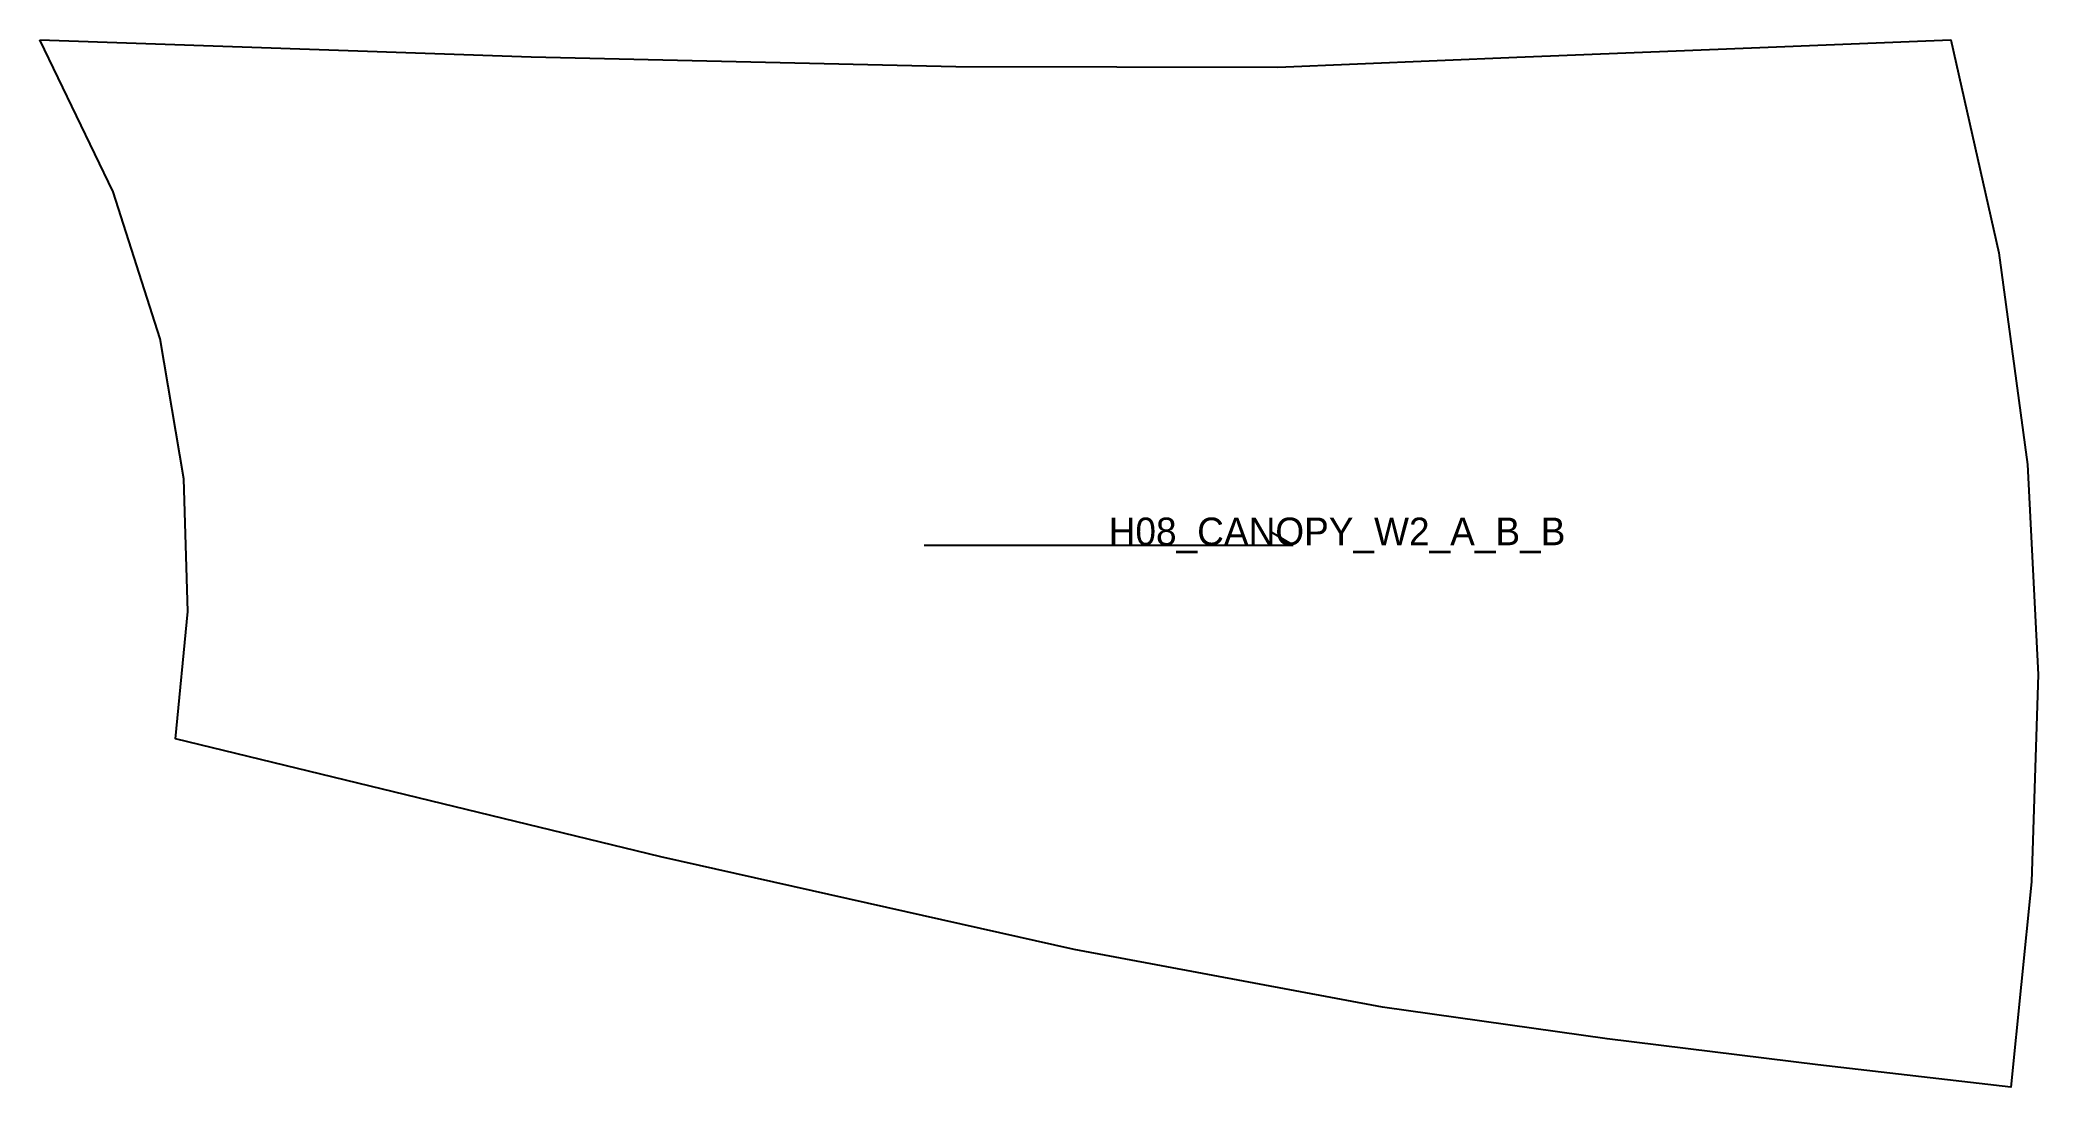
# Model space of a CAD drawing. Header units: millimetres. Extents: x 0 to 433, y -227 to 0.
import ezdxf

# ---------------------------------------------------------------- set-up
doc = ezdxf.new("R2010")
doc.units = ezdxf.units.MM
for name, color, linetype in [('CUT', 1, 'Continuous'), ('GRAIN', 3, 'Continuous'), ('LABEL', 7, 'Continuous'), ('SEW', 5, 'Continuous')]:
    doc.layers.add(name, color=color, linetype=linetype)

msp = doc.modelspace()

# ---------------------------------------------------------------- linework, layer by layer
at = {"layer": 'CUT'}
msp.add_lwpolyline([(0, 0), (106.49, -3.65), (198.55, -5.78), (268.35, -5.93), (320.13, -3.76), (369.23, -1.8), (414.23, 0), (424.61, -46.17), (430.86, -92.08), (433.14, -137.56), (431.71, -182.54), (427.22, -227.03), (385.4, -222.2), (339.73, -216.59), (291.03, -209.72), (224.2, -197.24), (134.58, -177.11), (29.35, -151.53), (32.06, -123.95), (31.2, -95.17), (26.07, -64.83), (15.89, -32.95), (0, 0)], close=True, dxfattribs=at)
at = {"layer": 'GRAIN'}
for p, q in [((271.68, -109.56), (266.68, -106.56)), ((191.68, -109.56), (271.68, -109.56))]:
    msp.add_line(p, q, dxfattribs=at)
at = {"layer": 'SEW'}
msp.add_lwpolyline([(0, 0), (106.49, -3.65), (198.55, -5.78), (268.35, -5.93), (320.13, -3.76), (369.23, -1.8), (414.23, 0), (424.61, -46.17), (430.86, -92.08), (433.14, -137.56), (431.71, -182.54), (427.22, -227.03), (385.4, -222.2), (339.73, -216.59), (291.03, -209.72), (224.2, -197.24), (134.58, -177.11), (29.35, -151.53), (32.06, -123.95), (31.2, -95.17), (26.07, -64.83), (15.89, -32.95)], close=True, dxfattribs=at)

# ---------------------------------------------------------------- texts
at = {"layer": 'LABEL'}
msp.add_text('H08_CANOPY_W2_A_B_B', height=6, dxfattribs=at).set_placement((231.68, -109.56))

doc.saveas('drawing.dxf')
